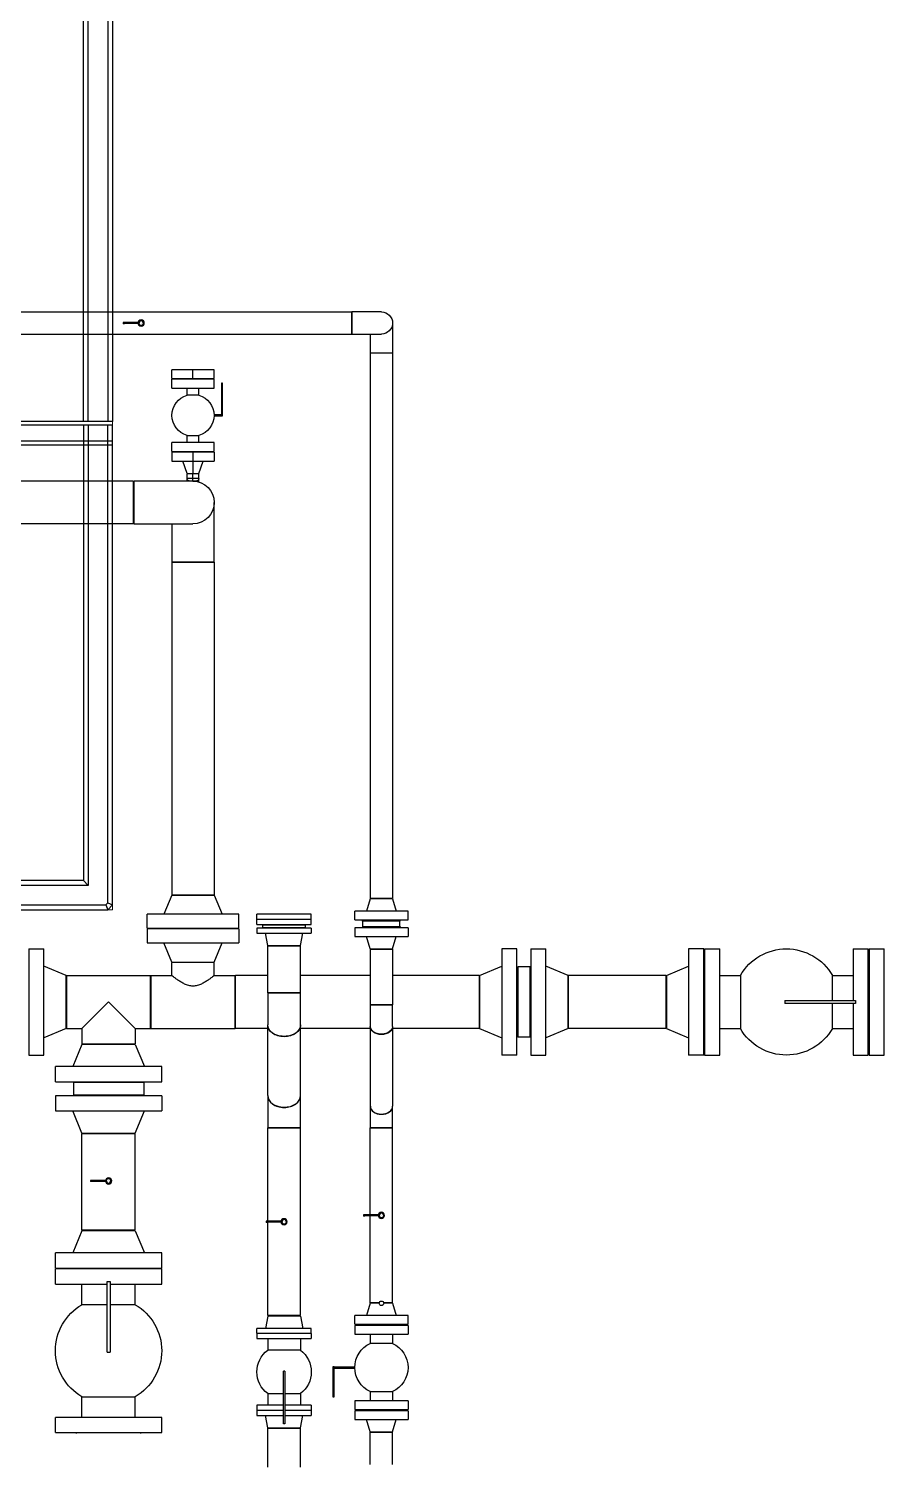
# Model space of a CAD drawing. Header units: millimetres. Extents: x 553637 to 584936, y 5008 to 53898.
# Drawn here: x 563605 to 568000, y 8154 to 15547 of the extents above; entities that cross this region are included whole.
import ezdxf

# ---------------------------------------------------------------- set-up
doc = ezdxf.new("R2010")
doc.units = ezdxf.units.MM
doc.header["$LTSCALE"] = 10
doc.header["$MEASUREMENT"] = 0
doc.layers.add('8', color=8, linetype='Continuous')

# ---------------------------------------------------------------- blocks, each defined once
blk = doc.blocks.new('A$C79EB0E72')
at = {"layer": '8'}
for p, q in [((25, -35.4), (0, -25)), ((35.4, -25), (25, 0)), ((7764.8, -25), (7775.2, 0)), ((7775.2, -35.4), (7800.2, -25)), ((150, -150), (125, -125)), ((7675.2, -125), (7650.2, -150)), ((150, -4750.1), (125, -4775.1)), ((7675.2, -4775.1), (7650.2, -4750.1)), ((25, -4864.8), (0, -4875.1)), ((35.4, -4875.1), (25, -4900.1)), ((7764.8, -4875.1), (7775.2, -4900.1)), ((7775.2, -4864.8), (7800.2, -4875.1))]:
    blk.add_line(p, q, dxfattribs=at)
at = {"layer": '8', "ltscale": 0.01}
for p, q in [((0, -2490.1), (7800.2, -2490.1)), ((0, -2510.1), (7800.2, -2510.1))]:
    blk.add_line(p, q, dxfattribs=at)
at = {"layer": '8', "lineweight": 0}
blk.add_lwpolyline([(0, -4900), (7800, -4900), (7800, 0), (0, 0)], close=True, dxfattribs=at)
at = {"layer": '8', "lineweight": 25}
for points in [[(7800.2, -2390.1), (0, -2390.1), (0, -25), (25, 0), (7775.2, 0), (7800.2, -25), (7800.2, -2390.1)], [(25, -2390.1), (25, -35.4), (35.4, -25), (7764.8, -25), (7775.2, -35.4), (7775.2, -2390.1)], [(7675.2, -2390.1), (7675.2, -125), (125, -125), (125, -2390.1)], [(7650.2, -2390.1), (7650.2, -150), (150, -150), (150, -2390.1)], [(7800.2, -2410.1), (0, -2410.1), (0, -4875.1), (25, -4900.1), (7775.2, -4900.1), (7800.2, -4875.1), (7800.2, -2410.1)], [(25, -2410.1), (25, -4864.8), (35.4, -4875.1), (7764.8, -4875.1), (7775.2, -4864.8), (7775.2, -2410.1)], [(7675.2, -2410.1), (7675.2, -4775.1), (125, -4775.1), (125, -2410.1)], [(7650.2, -2410.1), (7650.2, -4750.1), (150, -4750.1), (150, -2410.1)]]:
    blk.add_lwpolyline(points, dxfattribs=at)

msp = doc.modelspace()

# ---------------------------------------------------------------- linework, layer by layer
at = {"layer": '8'}
for p, q in [((563102.2, 14091.6), (565262.7, 14091.6)), ((565262.7, 14091.6), (565262.7, 13977.3)), ((565264.7, 14091.6), (565264.7, 13977.3)), ((565417.1, 14091.6), (565264.7, 14091.6)), ((563102.2, 13977.3), (565262.7, 13977.3)), ((564090.3, 14037.6), (564090.3, 14037.6)), ((564090.3, 14037.6), (564096.7, 14037.6)), ((564096.7, 14037.6), (564090.3, 14037.6)), ((564090.3, 14037.6), (564090.3, 14031.2)), ((564096.7, 14031.2), (564090.3, 14031.2)), ((564096.7, 14037.6), (564096.7, 14037.6)), ((564096.7, 14037.6), (564096.7, 14031.2)), ((564166.5, 14036.8), (564096.7, 14036.8)), ((564096.7, 14036.8), (564166.5, 14036.8)), ((564166.5, 14032), (564096.7, 14032)), ((564166.5, 14036.8), (564166.5, 14036.8)), ((564166.5, 14036.8), (564166.5, 14032)), ((564170.1, 14035.3), (564169.6, 14034.4)), ((564169.6, 14034.4), (564170.1, 14033.5)), ((564175.5, 14044.7), (564170.1, 14035.3)), ((564170.1, 14033.5), (564175.5, 14024.1)), ((564176, 14045.6), (564175.5, 14044.7)), ((564175.5, 14024.1), (564176, 14023.2)), ((564176, 14045.6), (564176, 14045.6)), ((564177.1, 14045.6), (564176, 14045.6)), ((564176, 14045.6), (564176, 14045.6)), ((564176, 14023.2), (564177.1, 14023.2)), ((564187.9, 14045.6), (564177.1, 14045.6)), ((564177.1, 14023.2), (564187.9, 14023.2)), ((564182.5, 14034.4), (564182.5, 14034.4)), ((564188.9, 14045.6), (564187.9, 14045.6)), ((564187.9, 14023.2), (564188.9, 14023.2)), ((564189.5, 14044.7), (564188.9, 14045.6)), ((564188.9, 14045.6), (564188.9, 14045.6)), ((564188.9, 14045.6), (564188.9, 14045.6)), ((564188.9, 14023.2), (564189.5, 14024.1)), ((564194.8, 14035.3), (564189.5, 14044.7)), ((564189.5, 14024.1), (564194.8, 14033.5)), ((564195.4, 14034.4), (564194.8, 14035.3)), ((564194.8, 14033.5), (564195.4, 14034.4)), ((565264.7, 13977.3), (565417.1, 13977.3)), ((565359.9, 13977.3), (565359.9, 11077.4)), ((565474.2, 14034.4), (565474.2, 11077.4)), ((565359.9, 13882), (565417.1, 13882)), ((565417.1, 13882), (565474.2, 13882)), ((564556.8, 13794.9), (564340.9, 13794.9)), ((564340.9, 13748.9), (564340.9, 13794.9)), ((564448.8, 13748.9), (564448.8, 13794.9)), ((564556.8, 13748.9), (564556.8, 13794.9)), ((564340.9, 13748.9), (564556.8, 13748.9)), ((564556.8, 13745.8), (564340.9, 13745.8)), ((564340.9, 13699.8), (564340.9, 13745.8)), ((564340.9, 13699.8), (564556.8, 13699.8)), ((564418.7, 13663.8), (564418.7, 13699.8)), ((564479, 13663.8), (564479, 13699.8)), ((564556.8, 13699.8), (564556.8, 13745.8)), ((564601.2, 13725.3), (564595.6, 13725.3)), ((564595.6, 13725.3), (564595.6, 13557.4)), ((564601.2, 13557.4), (564601.2, 13725.3)), ((564479, 13663.8), (564418.7, 13663.8)), ((564595.6, 13562.3), (564556.8, 13562.3)), ((564556.8, 13562.3), (564556.8, 13558.1)), ((564556.8, 13558.1), (564595.6, 13558.1)), ((564595.6, 13557.4), (564601.2, 13557.4)), ((564418.7, 13456.5), (564479, 13456.5)), ((564418.7, 13420.5), (564418.7, 13456.5)), ((564479, 13420.5), (564479, 13456.5)), ((564556.8, 13420.5), (564340.9, 13420.5)), ((564340.9, 13374.5), (564340.9, 13420.5)), ((564556.8, 13374.5), (564556.8, 13420.5)), ((564340.9, 13374.5), (564556.8, 13374.5)), ((564556.8, 13371.4), (564340.9, 13371.4)), ((564340.9, 13371.4), (564340.9, 13325.4)), ((564340.9, 13325.4), (564556.8, 13325.4)), ((564418.7, 13261.9), (564396.5, 13325.4)), ((564448.8, 13371.4), (564448.8, 13261.9)), ((564479, 13261.9), (564501.2, 13325.4)), ((564556.8, 13371.4), (564556.8, 13325.4)), ((564418.7, 13261.9), (564479, 13261.9)), ((564479, 13259.9), (564418.7, 13259.9)), ((564418.7, 13221.8), (564418.7, 13259.9)), ((564479, 13236.1), (564418.7, 13236.1)), ((564448.8, 13221.8), (564448.8, 13259.9)), ((564479, 13217.6), (564479, 13259.9)), ((564142, 13221.8), (562984.8, 13221.8)), ((564142, 13221.8), (564142, 13002.7)), ((564448.8, 13221.8), (564144, 13221.8)), ((564144, 13221.8), (564144, 13002.7)), ((564558.4, 12807.5), (564558.4, 13112.3)), ((564142, 13002.7), (562984.8, 13002.7)), ((564144, 13002.7), (564448.8, 13002.7)), ((564339.3, 13002.7), (564339.3, 12807.5)), ((564339.3, 12807.5), (564558.4, 12807.5)), ((564339.3, 12805.5), (564558.4, 12805.5)), ((564339.3, 12805.5), (564339.3, 11094.5)), ((564558.4, 12805.5), (564558.4, 11094.5)), ((564558.4, 11094.5), (564339.3, 11094.5)), ((565417.1, 11077.4), (565359.9, 11077.4)), ((565474.2, 11075.4), (565359.9, 11075.4)), ((565474.2, 11077.4), (565417.1, 11077.4)), ((564015, 9625.2), (564015, 9625.2)), ((564917, 9415.5), (564917, 9415.5)), ((565417.1, 9448.3), (565417.1, 9448.3))]:
    msp.add_line(p, q, dxfattribs=at)
at = {"layer": '8', "lineweight": -2}
for p, q in [((564339.3, 11094.5), (564299.6, 10996)), ((564339.3, 11094.5), (564558.4, 11094.5)), ((564558.4, 11094.5), (564598.1, 10996)), ((565359.9, 11075.4), (565340.9, 11011.9)), ((565474.2, 11075.4), (565493.3, 11011.9)), ((564683.8, 10996), (564213.9, 10996)), ((564213.9, 10924.5), (564213.9, 10996)), ((564683.8, 10924.5), (564683.8, 10996)), ((565056.7, 10995.8), (564777.3, 10995.8)), ((564777.3, 10970.4), (564777.3, 10995.8)), ((564777.3, 10970.4), (565056.7, 10970.4)), ((565056.7, 10968.9), (564777.3, 10968.9)), ((564777.3, 10943.5), (564777.3, 10968.9)), ((564777.3, 10943.5), (565056.7, 10943.5)), ((564805.9, 10941.9), (564805.9, 10943.5)), ((564805.9, 10941.9), (565028.2, 10941.9)), ((564807.6, 10926.1), (564807.6, 10941.9)), ((565026.5, 10926.1), (565026.5, 10941.9)), ((565028.2, 10941.9), (565028.2, 10943.5)), ((565056.7, 10970.4), (565056.7, 10995.8)), ((565056.7, 10943.5), (565056.7, 10968.9)), ((565553.6, 11011.9), (565280.5, 11011.9)), ((565280.5, 10967.4), (565280.5, 11011.9)), ((565280.5, 10967.4), (565553.6, 10967.4)), ((565320.2, 10961.1), (565320.2, 10967.4)), ((565320.2, 10961.1), (565321.8, 10961.1)), ((565417.1, 10961.1), (565321.8, 10961.1)), ((565321.8, 10932.6), (565321.8, 10961.1)), ((565512.3, 10961.1), (565417.1, 10961.1)), ((565512.3, 10932.6), (565512.3, 10961.1)), ((565512.3, 10961.1), (565514, 10961.1)), ((565514, 10961.1), (565514, 10967.4)), ((565553.6, 10967.4), (565553.6, 11011.9)), ((564213.9, 10924.5), (564683.8, 10924.5)), ((564683.8, 10920.5), (564213.9, 10920.5)), ((564213.9, 10920.5), (564213.9, 10849)), ((564683.8, 10920.5), (564683.8, 10849)), ((565056.7, 10924.5), (564777.3, 10924.5)), ((564777.3, 10924.5), (564777.3, 10899.1)), ((564777.3, 10899.1), (565056.7, 10899.1)), ((565028.2, 10926.1), (564805.9, 10926.1)), ((564805.9, 10926.1), (564805.9, 10924.5)), ((564832.9, 10835.6), (564821, 10899.1)), ((565001.2, 10835.6), (565013, 10899.1)), ((565028.2, 10926.1), (565028.2, 10924.5)), ((565056.7, 10924.5), (565056.7, 10899.1)), ((565553.6, 10926.3), (565280.5, 10926.3)), ((565280.5, 10926.3), (565280.5, 10881.8)), ((565280.5, 10881.8), (565553.6, 10881.8)), ((565321.8, 10932.6), (565320.2, 10932.6)), ((565320.2, 10932.6), (565320.2, 10926.3)), ((565321.8, 10932.6), (565417.1, 10932.6)), ((565359.9, 10818.3), (565340.9, 10881.8)), ((565417.1, 10932.6), (565512.3, 10932.6)), ((565474.2, 10818.3), (565493.3, 10881.8)), ((565514, 10932.6), (565512.3, 10932.6)), ((565514, 10932.6), (565514, 10926.3)), ((565553.6, 10926.3), (565553.6, 10881.8)), ((563605.1, 10818.3), (563605.1, 10272.2)), ((563605.1, 10818.3), (563682.8, 10818.3)), ((563682.8, 10272.2), (563682.8, 10818.3)), ((564213.9, 10849), (564683.8, 10849)), ((564339.3, 10750.5), (564299.6, 10849)), ((564558.4, 10750.5), (564598.1, 10849)), ((564832.9, 10835.6), (565001.2, 10835.6)), ((564832.9, 10833.6), (565001.2, 10833.6)), ((564832.9, 10592.3), (564832.9, 10833.6)), ((565001.2, 10592.3), (565001.2, 10833.6)), ((565359.9, 10818.3), (565474.2, 10818.3)), ((565359.9, 10816.3), (565417.1, 10816.3)), ((565359.9, 10816.3), (565359.9, 10530.2)), ((565417.1, 10816.3), (565474.2, 10816.3)), ((565474.2, 10816.3), (565474.2, 10530.2)), ((566035.3, 10818.3), (566035.3, 10272.2)), ((566113.1, 10818.3), (566035.3, 10818.3)), ((566113.1, 10272.2), (566113.1, 10818.3)), ((566184.7, 10818.3), (566184.7, 10272.2)), ((566184.7, 10818.3), (566262.5, 10818.3)), ((566262.5, 10272.2), (566262.5, 10818.3)), ((566995.4, 10818.3), (566995.4, 10272.2)), ((567073.2, 10818.3), (566995.4, 10818.3)), ((567073.2, 10272.2), (567073.2, 10818.3)), ((567077.3, 10818.3), (567077.3, 10272.2)), ((567077.3, 10818.3), (567155, 10818.3)), ((567155, 10272.2), (567155, 10818.3)), ((567840.7, 10818.3), (567840.7, 10552.9)), ((567840.7, 10818.3), (567918.5, 10818.3)), ((567918.5, 10272.2), (567918.5, 10818.3)), ((567922.6, 10818.3), (567922.6, 10272.2)), ((567922.6, 10818.3), (568000.3, 10818.3)), ((568000.3, 10272.2), (568000.3, 10818.3)), ((563797.1, 10681.8), (563682.8, 10729.4)), ((564339.3, 10750.5), (564558.4, 10750.5)), ((564558.4, 10748.5), (564339.3, 10748.5)), ((564339.3, 10681.8), (564339.3, 10748.5)), ((564558.4, 10681.8), (564558.4, 10748.5)), ((565921, 10681.8), (566035.3, 10729.4)), ((566117.2, 10726.3), (566117.2, 10364.3)), ((566180.7, 10726.3), (566117.2, 10726.3)), ((566180.7, 10364.3), (566180.7, 10726.3)), ((566376.8, 10681.8), (566262.5, 10729.4)), ((566881.1, 10681.8), (566995.4, 10729.4)), ((563797.1, 10408.8), (563797.1, 10681.8)), ((563799.1, 10681.8), (563799.1, 10408.8)), ((563799.1, 10681.8), (564230.9, 10681.8)), ((564230.9, 10408.8), (564230.9, 10681.8)), ((564232.9, 10681.8), (564232.9, 10408.8)), ((564232.9, 10681.8), (564339.3, 10681.8)), ((564558.4, 10681.8), (564664.7, 10681.8)), ((564664.7, 10408.8), (564664.7, 10681.8)), ((564666.7, 10408.8), (564666.7, 10681.8)), ((564832.9, 10681.8), (564666.7, 10681.8)), ((565359.9, 10681.8), (565001.2, 10681.8)), ((565919, 10681.8), (565474.2, 10681.8)), ((565919, 10681.8), (565919, 10408.8)), ((565921, 10681.8), (565921, 10408.8)), ((566376.8, 10408.8), (566376.8, 10681.8)), ((566378.8, 10408.8), (566378.8, 10681.8)), ((566879.1, 10681.8), (566378.8, 10681.8)), ((566879.1, 10681.8), (566879.1, 10408.8)), ((566881.1, 10681.8), (566881.1, 10408.8)), ((567155, 10681.8), (567261.4, 10681.8)), ((567261.4, 10681.8), (567261.4, 10408.8)), ((567734.4, 10552.9), (567734.4, 10681.8)), ((567734.4, 10681.8), (567840.7, 10681.8)), ((565001.2, 10592.3), (564832.9, 10592.3)), ((565001.2, 10590.3), (564832.9, 10590.3)), ((564832.9, 10590.3), (564832.9, 10427.7)), ((565001.2, 10427.7), (565001.2, 10590.3)), ((564015, 10545.3), (563878.5, 10408.8)), ((564151.6, 10408.8), (564015, 10545.3)), ((565417.1, 10530.2), (565359.9, 10530.2)), ((565474.2, 10528.2), (565359.9, 10528.2)), ((565359.9, 10528.2), (565359.9, 10419.8)), ((565474.2, 10530.2), (565417.1, 10530.2)), ((565474.2, 10419.8), (565474.2, 10528.2)), ((567490.3, 10552.9), (567853.5, 10552.9)), ((567490.3, 10552.9), (567490.3, 10537.7)), ((567853.5, 10537.7), (567490.3, 10537.7)), ((567734.4, 10408.8), (567734.4, 10537.7)), ((567840.7, 10537.7), (567840.7, 10272.2)), ((567853.5, 10552.9), (567853.5, 10537.7)), ((564832.9, 10063.8), (564832.9, 10426.3)), ((565001.2, 10063.8), (565001.2, 10426.3)), ((563797.1, 10408.8), (563682.8, 10361.1)), ((563799.1, 10408.8), (563878.5, 10408.8)), ((563878.5, 10408.8), (563878.5, 10329.4)), ((564151.6, 10408.8), (564151.6, 10329.4)), ((564151.6, 10408.8), (564230.9, 10408.8)), ((564232.9, 10408.8), (564664.7, 10408.8)), ((564832.9, 10408.8), (564666.7, 10408.8)), ((565359.9, 10408.8), (565001.2, 10408.8)), ((565359.9, 10418.4), (565359.9, 10009.6)), ((565474.2, 10418.4), (565474.2, 10009.6)), ((565919, 10408.8), (565474.2, 10408.8)), ((565921, 10408.8), (566035.3, 10361.1)), ((566180.7, 10364.3), (566117.2, 10364.3)), ((566376.8, 10408.8), (566262.5, 10361.1)), ((566879.1, 10408.8), (566378.8, 10408.8)), ((566881.1, 10408.8), (566995.4, 10361.1)), ((567155, 10408.8), (567261.4, 10408.8)), ((567734.4, 10408.8), (567840.7, 10408.8)), ((563878.5, 10327.4), (563830.9, 10213.1)), ((563878.5, 10329.4), (564151.6, 10329.4)), ((564151.6, 10327.4), (563878.5, 10327.4)), ((564151.6, 10327.4), (564199.2, 10213.1)), ((563605.1, 10272.2), (563682.8, 10272.2)), ((564288.1, 10213.1), (563742, 10213.1)), ((563742, 10135.3), (563742, 10213.1)), ((564288.1, 10135.3), (564288.1, 10213.1)), ((566113.1, 10272.2), (566035.3, 10272.2)), ((566184.7, 10272.2), (566262.5, 10272.2)), ((567073.2, 10272.2), (566995.4, 10272.2)), ((567077.3, 10272.2), (567155, 10272.2)), ((567840.7, 10272.2), (567918.5, 10272.2)), ((567922.6, 10272.2), (568000.3, 10272.2)), ((563742, 10135.3), (564288.1, 10135.3)), ((564196, 10131.2), (563834.1, 10131.2)), ((563834.1, 10131.2), (563834.1, 10067.7)), ((564196, 10131.2), (564196, 10067.7)), ((564288.1, 10063.7), (563742, 10063.7)), ((563742, 10063.7), (563742, 9985.9)), ((563834.1, 10067.7), (564196, 10067.7)), ((564288.1, 10063.7), (564288.1, 9985.9)), ((564832.9, 10062.4), (564832.9, 9899.8)), ((565001.2, 9899.8), (565001.2, 10062.4)), ((563742, 9985.9), (564288.1, 9985.9)), ((563878.5, 9871.6), (563830.9, 9985.9)), ((564151.6, 9871.6), (564199.2, 9985.9)), ((565359.9, 10008.2), (565359.9, 9899.8)), ((565474.2, 9899.8), (565474.2, 10008.2)), ((563878.5, 9871.6), (564151.6, 9871.6)), ((563878.5, 9869.6), (564151.6, 9869.6)), ((563878.5, 9371.6), (563878.5, 9869.6)), ((564151.6, 9371.6), (564151.6, 9869.6)), ((564832.9, 9899.8), (565001.2, 9899.8)), ((564832.9, 9897.8), (565001.2, 9897.8)), ((564832.9, 9417.9), (564832.9, 9897.8)), ((565001.2, 8933.2), (565001.2, 9897.8)), ((565359.9, 9899.8), (565417.1, 9899.8)), ((565359.9, 9897.8), (565417.1, 9897.8)), ((565359.9, 9450.7), (565359.9, 9897.8)), ((565417.1, 9899.8), (565474.2, 9899.8)), ((565417.1, 9897.8), (565474.2, 9897.8)), ((565474.2, 8998.8), (565474.2, 9897.8)), ((563922.8, 9628.4), (563922.8, 9628.4)), ((563922.8, 9628.4), (563929.3, 9628.4)), ((563929.3, 9628.4), (563922.8, 9628.4)), ((563922.8, 9628.4), (563922.8, 9622)), ((563929.3, 9622), (563922.8, 9622)), ((563929.3, 9628.4), (563929.3, 9628.4)), ((563929.3, 9628.4), (563929.3, 9622)), ((563929.3, 9627.6), (563999, 9627.6)), ((563999, 9627.6), (563929.3, 9627.6)), ((563999, 9622.8), (563929.3, 9622.8)), ((563999, 9627.6), (563999, 9627.6)), ((563999, 9627.6), (563999, 9622.8)), ((564002.7, 9626.1), (564002.1, 9625.2)), ((564002.1, 9625.2), (564002.7, 9624.3)), ((564008.1, 9635.5), (564002.7, 9626.1)), ((564002.7, 9624.3), (564008.1, 9615)), ((564008.6, 9636.4), (564008.1, 9635.5)), ((564008.1, 9615), (564008.6, 9614)), ((564009.6, 9636.4), (564008.6, 9636.4)), ((564008.6, 9636.4), (564008.6, 9636.4)), ((564008.6, 9636.4), (564008.6, 9636.4)), ((564008.6, 9614), (564009.6, 9614)), ((564020.4, 9636.4), (564009.6, 9636.4)), ((564009.6, 9614), (564020.4, 9614)), ((564021.5, 9636.4), (564020.4, 9636.4)), ((564020.4, 9614), (564021.5, 9614)), ((564021.5, 9636.4), (564021.5, 9636.4)), ((564022, 9635.5), (564021.5, 9636.4)), ((564021.5, 9636.4), (564021.5, 9636.4)), ((564021.5, 9614), (564022, 9615)), ((564027.4, 9626.1), (564022, 9635.5)), ((564022, 9615), (564027.4, 9624.3)), ((564027.9, 9625.2), (564027.4, 9626.1)), ((564027.4, 9624.3), (564027.9, 9625.2)), ((564824.8, 9418.7), (564824.8, 9418.7)), ((564824.8, 9418.7), (564831.3, 9418.7)), ((564831.3, 9418.7), (564824.8, 9418.7)), ((564824.8, 9418.7), (564824.8, 9412.3)), ((564831.3, 9412.3), (564824.8, 9412.3)), ((564831.3, 9418.7), (564831.3, 9418.7)), ((564831.3, 9418.7), (564831.3, 9412.3)), ((564831.3, 9417.9), (564901, 9417.9)), ((564901, 9417.9), (564831.3, 9417.9)), ((564901, 9413.1), (564831.3, 9413.1)), ((564832.9, 8933.2), (564832.9, 9413.1)), ((564901, 9417.9), (564901, 9417.9)), ((564901, 9417.9), (564901, 9413.1)), ((564904.7, 9416.4), (564904.1, 9415.5)), ((564904.1, 9415.5), (564904.7, 9414.6)), ((564910, 9425.7), (564904.7, 9416.4)), ((564904.7, 9414.6), (564910, 9405.2)), ((564910.6, 9426.7), (564910, 9425.7)), ((564910, 9405.2), (564910.6, 9404.3)), ((564911.6, 9426.7), (564910.6, 9426.7)), ((564910.6, 9426.7), (564910.6, 9426.7)), ((564910.6, 9426.7), (564910.6, 9426.7)), ((564910.6, 9404.3), (564911.6, 9404.3)), ((564922.4, 9426.7), (564911.6, 9426.7)), ((564911.6, 9404.3), (564922.4, 9404.3)), ((564923.5, 9426.7), (564922.4, 9426.7)), ((564922.4, 9404.3), (564923.5, 9404.3)), ((564923.5, 9426.7), (564923.5, 9426.7)), ((564924, 9425.7), (564923.5, 9426.7)), ((564923.5, 9426.7), (564923.5, 9426.7)), ((564923.5, 9404.3), (564924, 9405.2)), ((564929.4, 9416.4), (564924, 9425.7)), ((564924, 9405.2), (564929.4, 9414.6)), ((564929.9, 9415.5), (564929.4, 9416.4)), ((564929.4, 9414.6), (564929.9, 9415.5)), ((565324.9, 9451.5), (565324.9, 9451.5)), ((565331.3, 9451.5), (565324.9, 9451.5)), ((565324.9, 9451.5), (565324.9, 9445.1)), ((565324.9, 9451.5), (565331.3, 9451.5)), ((565331.3, 9445.1), (565324.9, 9445.1)), ((565331.3, 9451.5), (565331.3, 9451.5)), ((565331.3, 9451.5), (565331.3, 9445.1)), ((565331.3, 9450.7), (565401.1, 9450.7)), ((565401.1, 9450.7), (565331.3, 9450.7)), ((565401.1, 9445.9), (565331.3, 9445.9)), ((565359.9, 8998.8), (565359.9, 9445.9)), ((565401.1, 9450.7), (565401.1, 9450.7)), ((565401.1, 9450.7), (565401.1, 9445.9)), ((565404.7, 9449.2), (565404.2, 9448.3)), ((565404.2, 9448.3), (565404.7, 9447.4)), ((565410.1, 9458.6), (565404.7, 9449.2)), ((565404.7, 9447.4), (565410.1, 9438.1)), ((565410.6, 9459.5), (565410.1, 9458.6)), ((565410.1, 9438.1), (565410.6, 9437.1)), ((565411.7, 9459.5), (565410.6, 9459.5)), ((565410.6, 9459.5), (565410.6, 9459.5)), ((565410.6, 9459.5), (565410.6, 9459.5)), ((565410.6, 9437.1), (565411.7, 9437.1)), ((565422.4, 9459.5), (565411.7, 9459.5)), ((565411.7, 9437.1), (565422.4, 9437.1)), ((565423.5, 9459.5), (565422.4, 9459.5)), ((565422.4, 9437.1), (565423.5, 9437.1)), ((565423.5, 9459.5), (565423.5, 9459.5)), ((565424, 9458.6), (565423.5, 9459.5)), ((565423.5, 9459.5), (565423.5, 9459.5)), ((565423.5, 9437.1), (565424, 9438.1)), ((565429.4, 9449.2), (565424, 9458.6)), ((565424, 9438.1), (565429.4, 9447.4)), ((565430, 9448.3), (565429.4, 9449.2)), ((565429.4, 9447.4), (565430, 9448.3)), ((563878.5, 9369.6), (563830.9, 9255.3)), ((564151.6, 9371.6), (563878.5, 9371.6)), ((564151.6, 9369.6), (563878.5, 9369.6)), ((564151.6, 9369.6), (564199.2, 9255.3)), ((564288.1, 9255.3), (563742, 9255.3)), ((563742, 9177.5), (563742, 9255.3)), ((564288.1, 9177.5), (564288.1, 9255.3)), ((563742, 9177.5), (564288.1, 9177.5)), ((564288.1, 9173.5), (563742, 9173.5)), ((563742, 9095.7), (563742, 9173.5)), ((564288.1, 9095.7), (564288.1, 9173.5)), ((563742, 9095.7), (564007.4, 9095.7)), ((563878.5, 8989.3), (563878.5, 9095.7)), ((564007.4, 8745.2), (564007.4, 9108.4)), ((564007.4, 9108.4), (564022.7, 9108.4)), ((564022.7, 9108.4), (564022.7, 8745.2)), ((564022.7, 9095.7), (564288.1, 9095.7)), ((564151.6, 8989.3), (564151.6, 9095.7)), ((564007.4, 8989.3), (563878.5, 8989.3)), ((564151.6, 8989.3), (564022.7, 8989.3)), ((565359.9, 8996.8), (565340.9, 8933.3)), ((565405.6, 8998.8), (565359.9, 8998.8)), ((565405.4, 8996.8), (565359.9, 8996.8)), ((565474.2, 8998.8), (565428.5, 8998.8)), ((565474.2, 8996.8), (565428.7, 8996.8)), ((565474.2, 8996.8), (565493.3, 8933.3)), ((564832.9, 8931.2), (564821, 8867.7)), ((565001.2, 8933.2), (564832.9, 8933.2)), ((565001.2, 8931.2), (564832.9, 8931.2)), ((565001.2, 8931.2), (565013, 8867.7)), ((565553.6, 8933.3), (565280.5, 8933.3)), ((565280.5, 8888.9), (565280.5, 8933.3)), ((565280.5, 8888.9), (565553.6, 8888.9)), ((565553.6, 8882.5), (565280.5, 8882.5)), ((565280.5, 8882.5), (565280.5, 8838.1)), ((565320.2, 8882.5), (565320.2, 8888.9)), ((565514, 8882.5), (565514, 8888.9)), ((565553.6, 8888.9), (565553.6, 8933.3)), ((565553.6, 8882.5), (565553.6, 8838.1)), ((565056.7, 8867.7), (564777.3, 8867.7)), ((564777.3, 8842.3), (564777.3, 8867.7)), ((564777.3, 8842.3), (565056.7, 8842.3)), ((565056.7, 8840.7), (564777.3, 8840.7)), ((564777.3, 8840.7), (564777.3, 8815.3)), ((564777.3, 8815.3), (565056.7, 8815.3)), ((564805.9, 8840.7), (564805.9, 8842.3)), ((564832.9, 8815.3), (564832.9, 8755.3)), ((565001.2, 8815.3), (565001.2, 8755.3)), ((565028.2, 8840.7), (565028.2, 8842.3)), ((565056.7, 8842.3), (565056.7, 8867.7)), ((565056.7, 8840.7), (565056.7, 8815.3)), ((565280.5, 8838.1), (565553.6, 8838.1)), ((565359.9, 8838.1), (565359.9, 8790.6)), ((565474.2, 8838.1), (565474.2, 8790.6)), ((564007.4, 8745.2), (564022.7, 8745.2)), ((565001.2, 8755.3), (564832.9, 8755.3)), ((565474.2, 8790.6), (565359.9, 8790.6)), ((565167.1, 8670.1), (565167.1, 8516.6)), ((565174.1, 8670.1), (565167.1, 8670.1)), ((565174.1, 8516.6), (565174.1, 8670.1)), ((565280.5, 8669.2), (565174.1, 8669.2)), ((565174.1, 8664), (565280.5, 8664)), ((565280.5, 8664), (565280.5, 8669.2)), ((564913, 8377.1), (564913, 8647.9)), ((564921.1, 8647.9), (564913, 8647.9)), ((564921.1, 8647.9), (564921.1, 8377.1)), ((563878.5, 8516.4), (564151.6, 8516.4)), ((563878.5, 8410), (563878.5, 8516.4)), ((564151.6, 8410), (564151.6, 8516.4)), ((564832.9, 8532.3), (564913, 8532.3)), ((564832.9, 8532.3), (564832.9, 8472.4)), ((564921.1, 8532.3), (565001.2, 8532.3)), ((565001.2, 8532.3), (565001.2, 8472.4)), ((565167.1, 8516.6), (565174.1, 8516.6)), ((565359.9, 8542.6), (565474.2, 8542.6)), ((565359.9, 8542.6), (565359.9, 8495.2)), ((565474.2, 8542.6), (565474.2, 8495.2)), ((564913, 8472.4), (564777.3, 8472.4)), ((564777.3, 8472.4), (564777.3, 8447)), ((564777.3, 8447), (564913, 8447)), ((564913, 8445.4), (564777.3, 8445.4)), ((564777.3, 8445.4), (564777.3, 8420)), ((564805.9, 8447), (564805.9, 8445.4)), ((565056.7, 8472.4), (564921.1, 8472.4)), ((564921.1, 8447), (565056.7, 8447)), ((565056.7, 8445.4), (564921.1, 8445.4)), ((565028.2, 8447), (565028.2, 8445.4)), ((565056.7, 8472.4), (565056.7, 8447)), ((565056.7, 8445.4), (565056.7, 8420)), ((565553.6, 8495.2), (565280.5, 8495.2)), ((565280.5, 8495.2), (565280.5, 8450.7)), ((565280.5, 8450.7), (565553.6, 8450.7)), ((565553.6, 8444.4), (565280.5, 8444.4)), ((565280.5, 8444.4), (565280.5, 8399.9)), ((565320.2, 8450.7), (565320.2, 8444.4)), ((565514, 8450.7), (565514, 8444.4)), ((565553.6, 8495.2), (565553.6, 8450.7)), ((565553.6, 8444.4), (565553.6, 8399.9)), ((564288.1, 8410), (563742, 8410)), ((563742, 8332.2), (563742, 8410)), ((564288.1, 8332.2), (564288.1, 8410)), ((564777.3, 8420), (564913, 8420)), ((564832.9, 8356.5), (564821, 8420)), ((564832.9, 8356.5), (565001.2, 8356.5)), ((564832.9, 8354.5), (565001.2, 8354.5)), ((564832.9, 8154.1), (564832.9, 8354.5)), ((564921.1, 8377.1), (564913, 8377.1)), ((564921.1, 8420), (565056.7, 8420)), ((565001.2, 8356.5), (565013, 8420)), ((565001.2, 8154.1), (565001.2, 8354.5)), ((565280.5, 8399.9), (565553.6, 8399.9)), ((565359.9, 8336.4), (565340.9, 8399.9)), ((565474.2, 8336.4), (565493.3, 8399.9)), ((563742, 8332.2), (564288.1, 8332.2)), ((565359.9, 8336.4), (565474.2, 8336.4)), ((565359.9, 8334.4), (565474.2, 8334.4)), ((565359.9, 8168.6), (565359.9, 8334.4)), ((565474.2, 8168.6), (565474.2, 8334.4))]:
    msp.add_line(p, q, dxfattribs=at)
at = {"layer": '8', "extrusion": (0, 0, -1)}
for radius in [16, 12.9]:
    msp.add_circle((-564182.5, 14034.4), radius, dxfattribs=at)
at = {"layer": '8', "lineweight": -2, "extrusion": (0, 0, -1)}
for centre, radius in [((-564015, 9625.2), 16), ((-564015, 9625.2), 12.9), ((-565417.1, 9448.3), 16), ((-564917, 9415.5), 16), ((-564917, 9415.5), 12.9), ((-565417.1, 9448.3), 12.9)]:
    msp.add_circle(centre, radius, dxfattribs=at)
at = {"layer": '8', "lineweight": -2}
msp.add_circle((565417.1, 8996.8), 11.6, dxfattribs=at)
at = {"layer": '8', "extrusion": (0, 0, -1)}
for centre, radius, start, end in [((-564182.5, 14034.4), 12.9, 359.99999, 179.99999), ((-564182.5, 14034.4), 12.4, 355.75773, 4.24222), ((-564182.5, 14034.4), 12.4, 55.75773, 64.24222), ((-564182.5, 14034.4), 12.4, 295.75773, 304.24222), ((-564182.5, 14034.4), 12.4, 175.75773, 184.24222), ((-564399.7, 13747.4), 1.52, 270, 90), ((-564498, 13747.4), 1.52, 90, 270), ((-564448.8, 13560.2), 108, 286.2251, 73.7749), ((-564448.8, 13560.2), 108, 106.2251, 253.7749), ((-564399.7, 13373), 1.52, 270, 90), ((-564498, 13373), 1.52, 90, 270), ((-564448.8, 13112.3), 109.5, 89.99999, 269.99999)]:
    msp.add_arc(centre, radius, start, end, dxfattribs=at)
at = {"layer": '8', "extrusion": (0, -1.44739e-26, -1)}
msp.add_arc((-565417.1, 14034.4), 57.1, 90, 270, dxfattribs=at)
at = {"layer": '8', "extrusion": (0, -1.3652e-22, -1)}
for start, end in [(115.75773, 124.24222), (235.75773, 244.24222)]:
    msp.add_arc((-564182.5, 14034.4), 12.4, start, end, dxfattribs=at)
at = {"layer": '8', "lineweight": -2, "extrusion": (0, 0, -1)}
for centre, radius, start, end in [((-564311.9, 10922.5), 2.03, 269.99981, 89.99981), ((-564585.8, 10922.5), 2.03, 89.99981, 269.99981), ((-567497.9, 10545.3), 273, 29.99981, 149.99981), ((-566115.1, 10709.2), 2.03, 359.99981, 179.99981), ((-566115.1, 10709.2), 2.03, 0.00019, 180.00019), ((-566182.7, 10709.2), 2.03, 359.99981, 179.99981), ((-566182.7, 10709.2), 2.03, 0.00019, 180.00019), ((-567075.2, 10709.3), 2.03, 359.99981, 179.99981), ((-567920.5, 10709.3), 2.03, 359.99981, 179.99981), ((-566115.1, 10381.3), 2.03, 179.99981, 359.99981), ((-566182.7, 10381.3), 2.03, 179.99981, 359.99981), ((-567075.2, 10381.3), 2.03, 179.99981, 359.99981), ((-567497.9, 10545.3), 273.1, 209.99981, 329.99981), ((-567920.5, 10381.3), 2.03, 179.99981, 359.99981), ((-563851.1, 10133.3), 2.03, 269.99981, 89.99981), ((-564179, 10133.3), 2.03, 89.99981, 269.99981), ((-563851.1, 10065.7), 2.03, 269.99981, 89.99981), ((-564179, 10065.7), 2.03, 89.99981, 269.99981), ((-564015, 9625.2), 12.9, 359.99999, 179.99999), ((-564015, 9625.2), 12.4, 355.75773, 4.24222), ((-564015, 9625.2), 12.4, 55.75773, 64.24222), ((-564015, 9625.2), 12.4, 295.75773, 304.24222), ((-564015, 9625.2), 12.4, 175.75773, 184.24222), ((-564917, 9415.5), 12.9, 359.99999, 179.99999), ((-564917, 9415.5), 12.4, 355.75773, 4.24222), ((-564917, 9415.5), 12.4, 55.75773, 64.24222), ((-564917, 9415.5), 12.4, 295.75773, 304.24222), ((-564917, 9415.5), 12.4, 175.75773, 184.24222), ((-565417.1, 9448.3), 12.9, 359.99999, 179.99999), ((-565417.1, 9448.3), 12.4, 355.75773, 4.24222), ((-565417.1, 9448.3), 12.4, 55.75773, 64.24222), ((-565417.1, 9448.3), 12.4, 295.75773, 304.24222), ((-565417.1, 9448.3), 12.4, 175.75773, 184.24222), ((-563851.1, 9175.5), 2.03, 269.99981, 89.99981), ((-564179, 9175.5), 2.03, 89.99981, 269.99981), ((-564015, 8752.8), 273, 299.99981, 59.99981), ((-564015, 8752.8), 273.1, 119.99981, 239.99981), ((-564917, 8643.8), 139.7, 307.03284, 52.96716), ((-564917, 8643.8), 139.7, 127.03284, 232.96716), ((-565417.1, 8666.6), 136.5, 294.74652, 65.25348), ((-565417.1, 8666.6), 136.5, 114.74652, 245.25348), ((-563851.1, 8330.2), 2.03, 269.99981, 89.99981), ((-564179, 8330.2), 2.03, 89.99981, 269.99981)]:
    msp.add_arc(centre, radius, start, end, dxfattribs=at)
at = {"layer": '8', "lineweight": -2, "extrusion": (0, -1.3652e-22, -1)}
for centre, start, end in [((-564015, 9625.2), 115.75773, 124.24222), ((-564015, 9625.2), 235.75773, 244.24222), ((-564917, 9415.5), 115.75773, 124.24222), ((-564917, 9415.5), 235.75773, 244.24222), ((-565417.1, 9448.3), 115.75773, 124.24222), ((-565417.1, 9448.3), 235.75773, 244.24222)]:
    msp.add_arc(centre, 12.4, start, end, dxfattribs=at)
at = {"layer": '8', "lineweight": -2, "extrusion": (0, 0, -1)}
for centre, major_axis, start_param, end_param in [((564917, 10426.3), (84.1, 0), 1.570796, 3.153478), ((564917, 10427.7), (84.1, 0), 0, 3.141593), ((565417.1, 10418.4), (57.2, 0), 1.570796, 3.159091), ((565417.1, 10419.8), (57.1, 0), 0, 3.141593), ((565417.1, 10418.4), (57.1, 0), 6.265687, 7.853982)]:
    msp.add_ellipse(centre, major_axis=major_axis, ratio=0.707107, start_param=start_param, end_param=end_param, dxfattribs=at)
at = {"layer": '8', "lineweight": -2, "extrusion": (0, -1.19431e-16, -1)}
msp.add_ellipse((564917, 10426.3), major_axis=(84.1, 0), ratio=0.707107, start_param=6.2713, end_param=7.853982, dxfattribs=at)
at = {"layer": '8', "lineweight": -2}
for centre, major_axis, start_param, end_param in [((564917, 10062.4), (-84.1, 0), 6.2713, 7.853982), ((564917, 10063.8), (-84.1, 0), 0, 1.570796), ((564917, 10063.8), (-84.1, 0), 1.570796, 3.141593), ((564917, 10062.4), (-84.1, 0), 1.570796, 3.153478), ((565417.1, 10008.2), (-57.1, 0), 6.265687, 7.853982), ((565417.1, 10009.6), (-57.1, 0), 0, 1.570796), ((565417.1, 10009.6), (-57.1, 0), 1.570796, 3.141593), ((565417.1, 10008.2), (-57.1, 0), 1.570796, 3.159091)]:
    msp.add_ellipse(centre, major_axis=major_axis, ratio=0.707107, start_param=start_param, end_param=end_param, dxfattribs=at)
at = {"layer": '8'}
for points, knots in [([(564448.8, 13221.8), (564446.1, 13221.8), (564443.5, 13221.8), (564439.4, 13221.9), (564437.8, 13221.9), (564435, 13222), (564433.6, 13222.2), (564431.2, 13222.5), (564430, 13222.7), (564427.1, 13223.4), (564425.6, 13224), (564422.4, 13226.1), (564421.1, 13227.6), (564419.1, 13231.5), (564418.7, 13233.8), (564418.7, 13236.1), (564418.7, 13236.1), (564418.7, 13236.1)], [-2.42111, -2.42111, -2.42111, -2.42111, -2.102648, -2.102648, -1.895808, -1.895808, -1.69569, -1.69569, -1.491311, -1.491311, -1.132131, -1.132131, -0.599273, -0.599273, 0, 0, 0.002339, 0.002339, 0.002339, 0.002339]), ([(564479, 13236.1), (564479, 13236.1), (564479, 13236.1), (564479, 13233.8), (564478.5, 13231.5), (564476.6, 13227.6), (564475.3, 13226.1), (564472.1, 13224), (564470.5, 13223.4), (564467.6, 13222.7), (564466.5, 13222.5), (564464, 13222.2), (564462.7, 13222), (564459.8, 13221.9), (564458.3, 13221.9), (564454.2, 13221.8), (564451.5, 13221.8), (564448.8, 13221.8)], [-4.844558, -4.844558, -4.844558, -4.844558, -4.842219, -4.842219, -4.242946, -4.242946, -3.710088, -3.710088, -3.350908, -3.350908, -3.146529, -3.146529, -2.946411, -2.946411, -2.739571, -2.739571, -2.42111, -2.42111, -2.42111, -2.42111])]:
    msp.add_open_spline(points, degree=3, knots=knots, dxfattribs=at)
at = {"layer": '8', "lineweight": -2}
for points, knots in [([(564448.8, 10626.8), (564441.3, 10626.8), (564433.9, 10627.8), (564419.5, 10631.6), (564412.6, 10634.3), (564399.4, 10640.4), (564393.1, 10643.9), (564381.5, 10650.9), (564376.1, 10654.4), (564366.8, 10660.9), (564362.4, 10664.1), (564354.4, 10670), (564350.9, 10672.7), (564345.2, 10677.1), (564343, 10678.9), (564340, 10681.2), (564339.3, 10681.8), (564339.3, 10681.8)], [0, 0, 0, 0, 0.885235, 0.885235, 1.77047, 1.77047, 2.655704, 2.655704, 3.540939, 3.540939, 4.39813, 4.39813, 5.25532, 5.25532, 6.11251, 6.11251, 6.969701, 6.969701, 6.969701, 6.969701]), ([(564558.4, 10681.8), (564558.4, 10681.8), (564557.6, 10681.2), (564554.7, 10678.9), (564552.5, 10677.1), (564546.7, 10672.7), (564543.2, 10670), (564535.3, 10664.1), (564530.9, 10660.9), (564521.5, 10654.4), (564516.2, 10650.9), (564504.6, 10643.9), (564498.3, 10640.4), (564485.1, 10634.3), (564478.1, 10631.6), (564463.8, 10627.8), (564456.3, 10626.8), (564448.8, 10626.8)], [20.909102, 20.909102, 20.909102, 20.909102, 21.766292, 21.766292, 22.623483, 22.623483, 23.480673, 23.480673, 24.337864, 24.337864, 25.223098, 25.223098, 26.108333, 26.108333, 26.993568, 26.993568, 27.878803, 27.878803, 27.878803, 27.878803])]:
    msp.add_open_spline(points, degree=3, knots=knots, dxfattribs=at)

# ---------------------------------------------------------------- block references
at = {"layer": '8', "lineweight": 0}
msp.add_blockref('A$C79EB0E72', (556235.6, 15919.1), dxfattribs=at)

doc.saveas('drawing.dxf')
